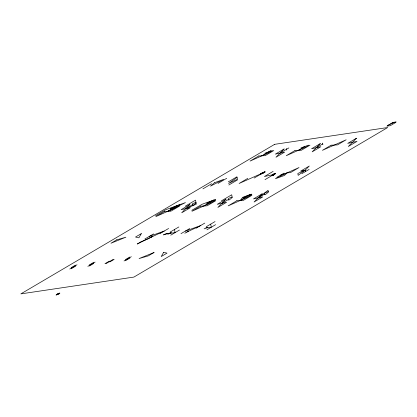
<?xml version="1.0" encoding="UTF-8"?>
<svg xmlns="http://www.w3.org/2000/svg" width="417" height="417" viewBox="0 0 417 417"><rect width="100%" height="100%" fill="white"/><g stroke="black" fill="none" stroke-linecap="round" stroke-linejoin="round"><path stroke-width="0.63" d="M305.249 170.136L297.827 173.477L298.176 175.343L305.249 170.136L309.31 166.018L300.61 171.147L305.249 170.136L305.515 171.533M273.291 174.655L273.948 174.494M274.782 174.118L275.09 173.821A2.648 0.427 -25.7 0 0 275.168 173.649A1.689 0.271 -25.7 0 0 275.012 173.597L274.266 173.868A1.689 0.271 -25.7 0 0 273.656 174.191A3.174 0.511 -25.7 0 0 273.01 174.535L272.061 175.328A3.174 0.511 -25.7 0 0 271.967 175.531A2.028 0.328 -25.7 0 0 272.16 175.593L273.13 175.161A1.793 0.292 -25.7 0 0 273.776 174.817A2.648 0.427 -25.7 0 0 274.303 174.483L275.361 173.686A3.174 0.511 -25.7 0 0 275.449 173.482A2.028 0.328 -25.7 0 0 275.262 173.42L274.365 173.743A2.028 0.328 -25.7 0 0 273.641 174.134A2.648 0.427 -25.7 0 0 273.135 174.525L272.343 175.187A2.648 0.427 -25.7 0 0 272.265 175.359A1.689 0.271 -25.7 0 0 272.426 175.406L272.734 175.328M287.162 172.826L284.436 175.468L275.387 178.726L287.162 172.826L299.057 167.54L290.357 172.669L287.162 172.826L280.375 175.27M273.599 174.509L273.729 174.567M273.833 174.499L274.297 174.16L273.703 174.442M273.364 174.514L273.854 174.15M263.481 172.701L263.716 172.523L262.59 173.091M155.609 215.704L165.846 209.668L185.456 202.599L167.676 211.351L174.285 207.458M202.917 188.859L211.622 183.73M71.135 267.688L75.487 265.123M69.78 269.038L77.03 264.764M261.949 155.802L270.826 150.573M71.323 268.684L75.67 266.119M218.002 183.423L226.702 178.294M185.299 206.175L195.537 200.144L196.292 204.184L185.763 208.662L192.373 204.768M228.255 181.901L236.96 176.772M89.222 264.998L93.575 262.434M87.867 266.348L95.118 262.079M280.036 153.117L288.882 147.899M89.41 265.994L93.762 263.429M228.839 185.007L237.539 179.878M191.784 210.324L202.021 204.294L214.088 199.946A4.227 0.683 -25.7 0 1 215.318 199.576L215.693 199.607L215.391 199.962A4.227 0.683 -25.7 0 1 214.234 200.723L206.691 203.439A6.615 1.069 -25.7 0 1 208.271 202.568L212.467 200.582A6.615 1.069 -25.7 0 1 214.088 199.946M144.824 239.035L153.524 233.906M247.797 178.356L239.092 183.485L262.882 172.919L254.177 178.049M104.99 263.68L109.343 261.115M105.954 263.664L113.205 259.39M203.85 205.977L210.465 202.078M298.124 150.428L304.733 146.529M109.817 261.939L114.169 259.374M159.909 233.598L168.609 228.469M221.474 200.801L231.711 194.77L232.175 197.257A6.615 1.069 -25.7 0 1 231.988 197.684L230.012 199.336A6.615 1.069 -25.7 0 1 228.698 200.17L228.407 198.617A4.227 0.683 -25.7 0 1 229.923 197.799L231.784 197.132A4.227 0.683 -25.7 0 1 232.175 197.257M170.162 232.071L178.867 226.942M273.135 171.392L264.435 176.521L273.719 174.504L265.014 179.633M125.402 259.619L129.75 257.06M124.042 260.974L131.292 256.7M221.938 203.287L228.552 199.394M316.211 147.738L322.737 143.891M125.585 260.615L129.937 258.05M170.746 235.183L179.446 230.054M180.999 233.656L189.704 228.526M276.752 177.407L284.003 173.133M246.64 196.704L240.03 200.598L242.725 197.288L250.263 194.567A4.227 0.683 -25.7 0 1 251.493 194.202L251.868 194.233L251.566 194.583A4.227 0.683 -25.7 0 1 250.408 195.344L242.866 198.065A6.615 1.069 -25.7 0 1 244.445 197.194L248.647 195.208A6.615 1.069 -25.7 0 1 250.263 194.567M184.825 233.259L188.713 230.971M196.084 228.219L204.783 223.09M206.337 226.697L215.042 221.568M264.727 194.014L258.118 197.908L268.063 190.324L268.355 191.877A6.615 1.069 -25.7 0 1 268.162 192.305L266.187 193.962A6.615 1.069 -25.7 0 1 264.873 194.791L264.581 193.238A4.227 0.683 -25.7 0 1 266.098 192.425L267.959 191.752A4.227 0.683 -25.7 0 1 268.355 191.877M301.887 173.67L309.138 169.401M206.921 229.803L215.62 224.674M395.061 122.567L396.15 121.926L393.075 122.384L391.99 123.025L395.759 122.468L390.322 125.673L386.929 126.179L392.871 122.655L387.435 125.559L388.112 125.46M273.761 174.202L273.672 174.254A2.116 0.344 -25.7 0 0 273.25 174.52L272.619 175.051A2.116 0.344 -25.7 0 0 272.556 175.187L273.526 174.817M273.568 174.864L273.766 174.754A2.116 0.344 -25.7 0 0 274.183 174.488L274.819 173.957A2.116 0.344 -25.7 0 0 274.876 173.821L273.818 174.238M262.528 172.998L261.626 173.514L262.397 173.279M273.359 174.973C277.133 172.388 271.102 175.614 273.364 174.895M262.856 172.789L262.043 173.316L262.72 173.039M262.929 173.18L263.935 172.685A3.174 0.511 -25.7 0 0 264.691 172.268A2.028 0.328 -25.7 0 0 265.243 171.903L265.212 171.715A2.028 0.328 -25.7 0 0 264.623 171.893A3.174 0.511 -25.7 0 0 263.841 172.2L261.829 173.154A3.174 0.511 -25.7 0 0 261.068 173.571A2.028 0.328 -25.7 0 0 260.516 173.936L260.516 174.129A2.153 0.349 -25.7 0 0 261.141 173.946A3.174 0.511 -25.7 0 0 261.918 173.639L263.58 172.763A2.116 0.344 -25.7 0 0 264.086 172.482L264.555 172.127L264.039 172.237A2.116 0.344 -25.7 0 0 263.523 172.44M150.594 237.492L164.256 231.034L149.171 236.47M186.769 232.113L200.436 225.654L185.351 231.091M204.137 228.855L207.551 227.239M262.866 172.831L264.133 172.325L262.559 173.159M262.903 173.05L262.241 173.399A2.116 0.344 -25.7 0 1 261.72 173.602L261.209 173.712L261.673 173.352A2.116 0.344 -25.7 0 1 262.178 173.076M264.785 153.268L272.327 150.547M300.965 147.889L308.507 145.173M169.667 233.421L175.093 232.618L174.514 229.506M205.847 228.047L211.273 227.239L210.689 224.132M57.061 294.47L57.728 294.371M322.591 143.114L322.883 144.668M286.416 148.494L286.708 150.047M262.079 173.519A2.648 0.427 -25.7 0 1 261.428 173.774A1.793 0.292 -25.7 0 1 260.906 173.931L260.912 173.769A1.689 0.271 -25.7 0 1 261.37 173.462A2.648 0.427 -25.7 0 1 262.001 173.112L263.685 172.32A2.648 0.427 -25.7 0 1 264.331 172.065A1.689 0.271 -25.7 0 1 264.821 171.919L264.852 172.07A1.689 0.271 -25.7 0 1 264.388 172.377A2.648 0.427 -25.7 0 1 263.758 172.721M274.412 174.483A3.174 0.511 -25.7 0 1 273.781 174.879A2.153 0.349 -25.7 0 1 273.01 175.296M141.321 233.624L138.887 237.82L135.52 237.038L141.321 233.624M163.636 252.353L161.202 256.549L167.003 253.129L163.636 252.353M179.518 204.987L179.211 205.336A4.227 0.683 -25.7 0 1 178.059 206.097L170.517 208.818A6.615 1.069 -25.7 0 1 172.091 207.947L176.292 205.962A6.615 1.069 -25.7 0 1 177.913 205.32A4.227 0.683 -25.7 0 1 179.143 204.956L179.518 204.987M189.824 204.544L181.703 212.785L190.402 207.656L181.124 209.673L189.824 204.544M225.998 199.17L217.877 207.405L226.582 202.276L217.299 204.299L225.998 199.17M284.097 148.994L275.976 157.235L284.675 152.106L275.392 154.123L284.097 148.994M262.178 193.79L254.057 202.031L262.757 196.902L253.473 198.919L262.178 193.79M320.272 143.62L312.151 151.856L320.85 146.727L311.572 148.749L320.272 143.62M356.446 138.241L348.325 146.482L357.03 141.353L347.747 143.37L356.446 138.241M195.813 203.058L193.832 204.716A6.615 1.069 -25.7 0 1 192.518 205.545L192.232 203.991A4.227 0.683 -25.7 0 1 193.743 203.178L195.609 202.506A4.227 0.683 -25.7 0 1 196 202.631A6.615 1.069 -25.7 0 1 195.813 203.058M214.635 182.646L210.46 186.144L223.689 179.383L214.635 182.646M237.075 177.392L228.547 183.454L237.424 179.258L237.075 177.392M274.657 144.329L20.85 293.886L133.899 277.081L387.711 127.524L274.657 144.329M164.486 211.508L155.781 216.637L179.571 206.071L170.866 211.2L164.486 211.508M258.754 155.958L250.054 161.087L273.839 150.521L265.139 155.65L258.754 155.958M116.744 239.832L110.948 243.247L125.913 237.19L116.744 239.832M200.66 206.128L191.961 211.257L215.745 200.692L207.04 205.821L200.66 206.128M294.934 150.579L286.229 155.708L310.013 145.142L301.314 150.271L294.934 150.579M141.123 241.74L137.24 244.028L152.533 236.345L148.65 238.633L141.123 241.74M57.468 293.933L56.446 294.532L58.469 294.23L59.49 293.631L57.468 293.933M59.235 293.187L56.04 295.074L59.902 293.088L59.235 293.187M236.835 200.754L228.135 205.883L251.92 195.318L243.22 200.447L236.835 200.754M331.108 145.205L322.409 150.334L346.193 139.768L337.489 144.897L331.108 145.205M154.029 252.504L148.228 255.918L139.064 258.561L154.029 252.504M166.852 233.285L163.438 234.901L171.377 232.618L167.962 234.229L166.852 233.285"/></g></svg>
